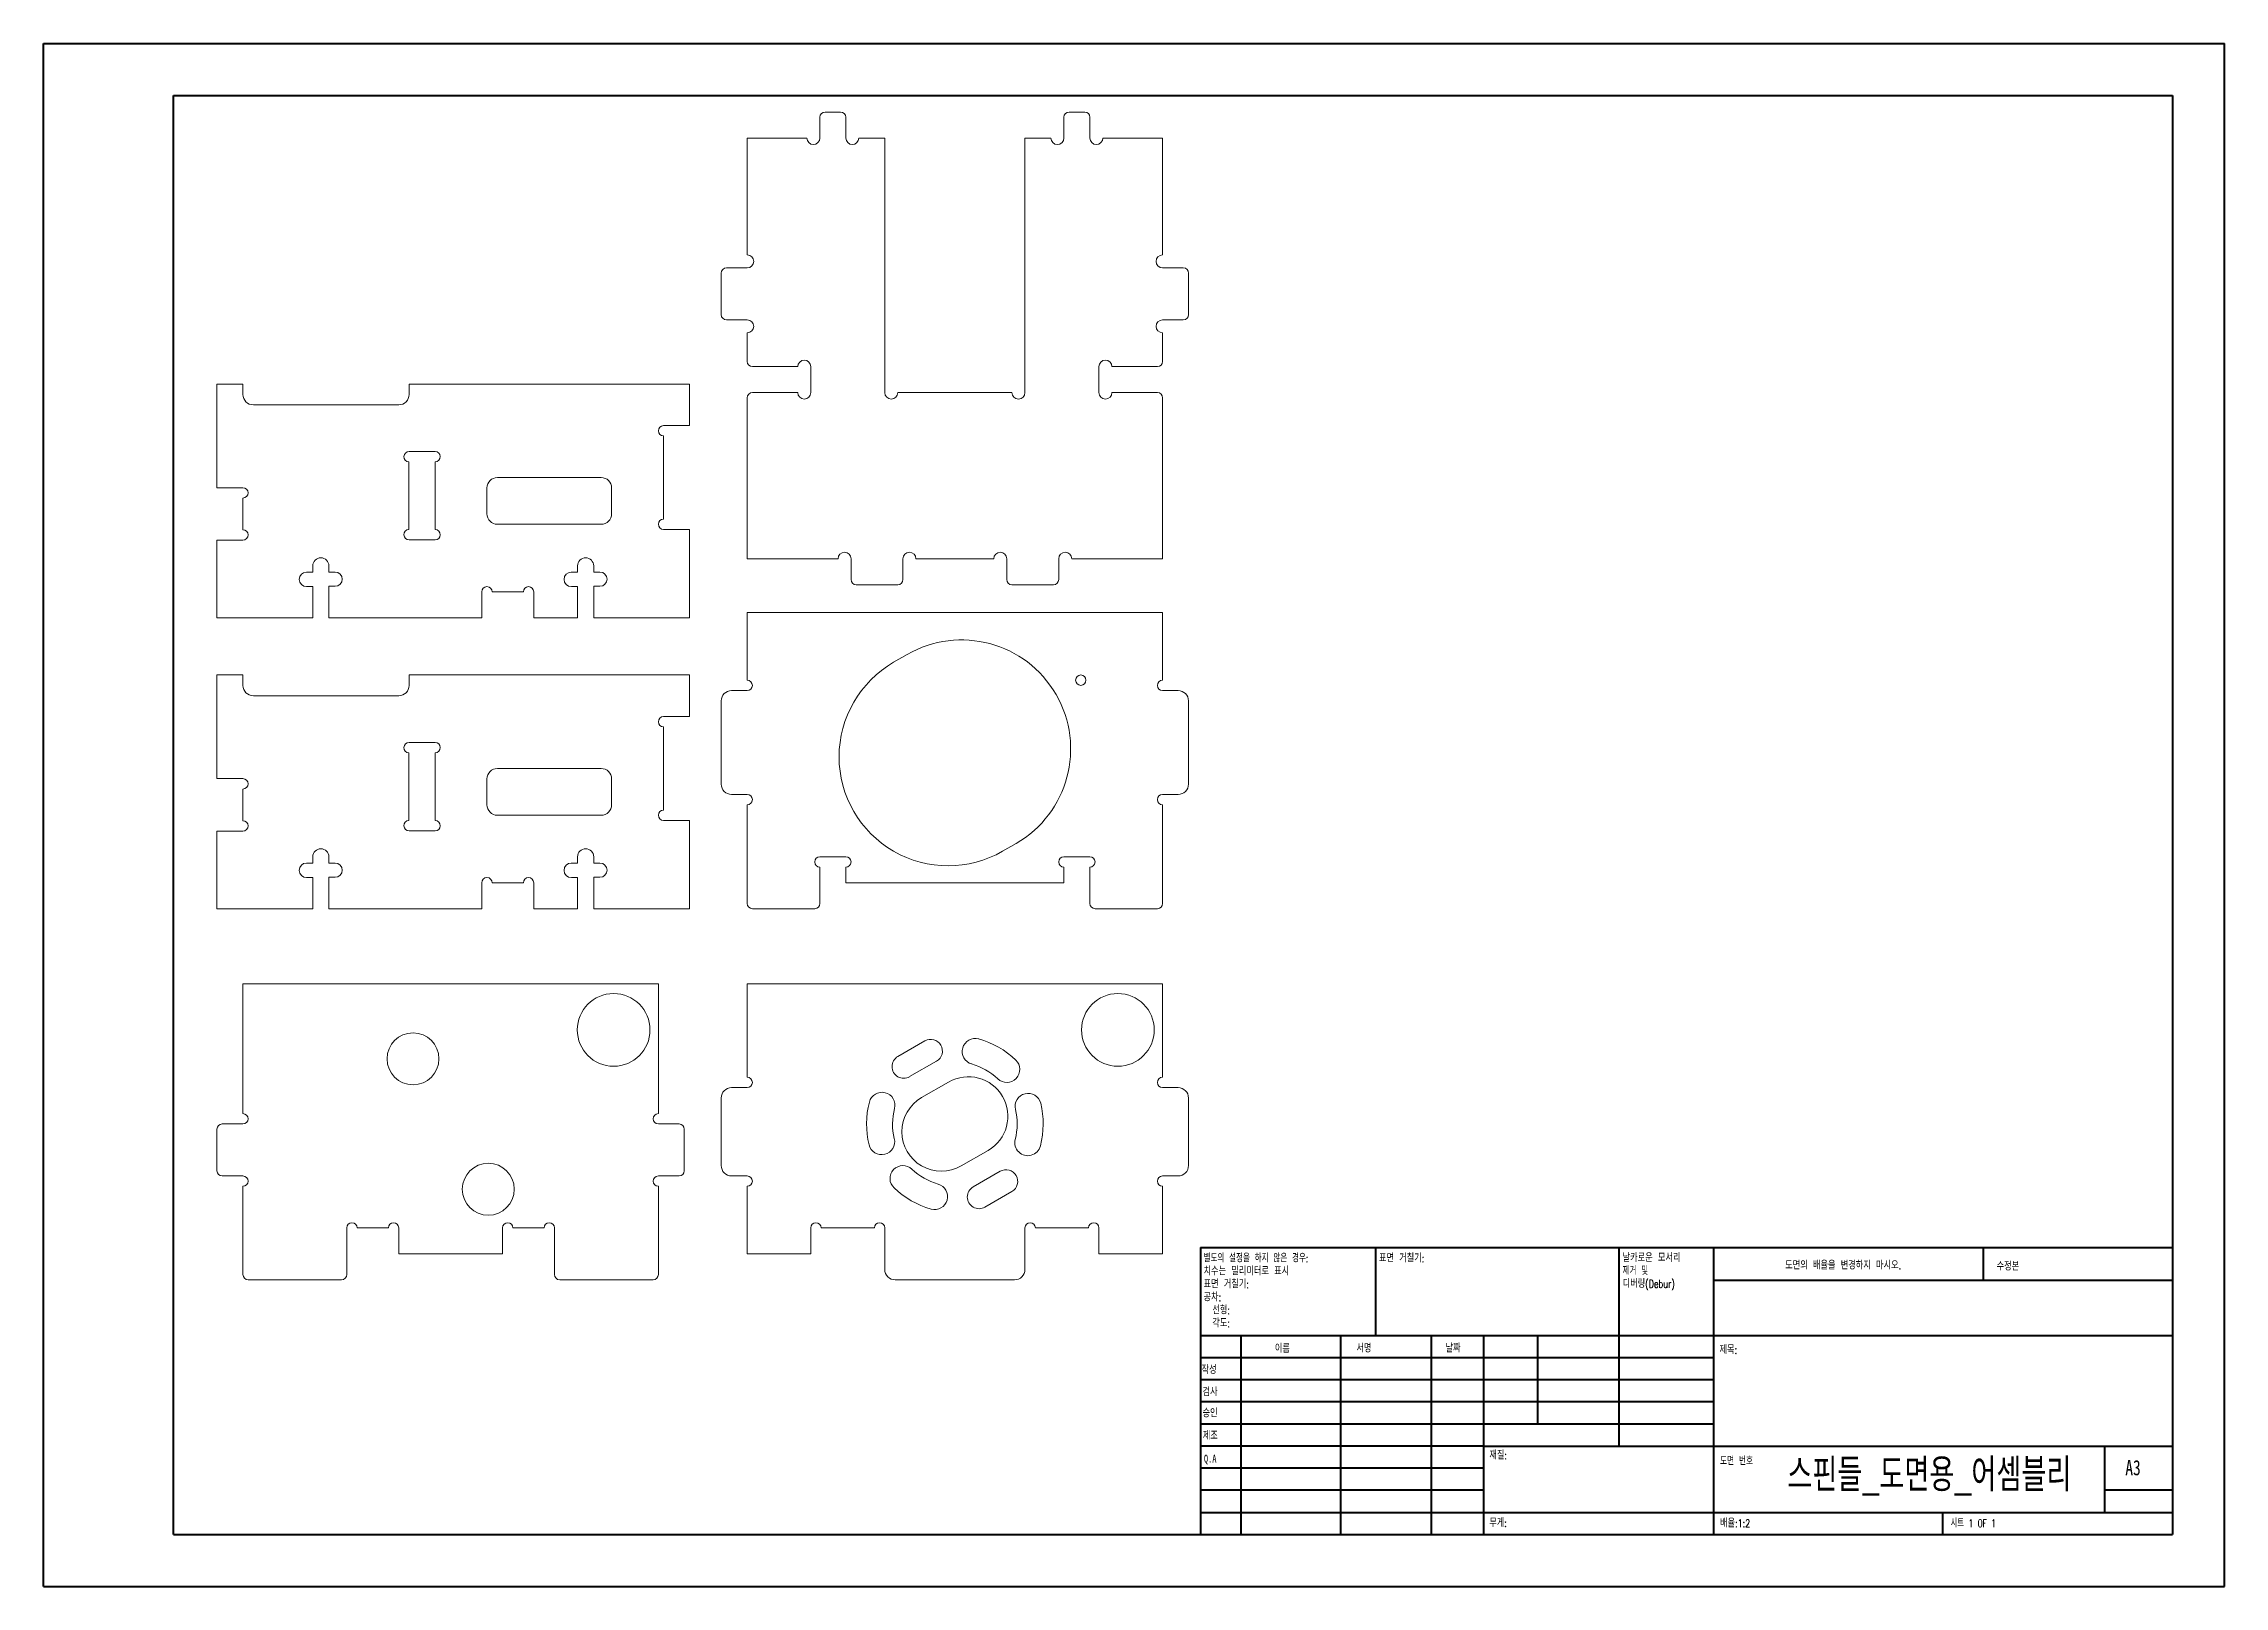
# Model space of a CAD drawing. Header units: millimetres. Extents: x 0 to 420, y 0 to 297.
import ezdxf

# ---------------------------------------------------------------- set-up
doc = ezdxf.new("R2010")
doc.units = ezdxf.units.MM
doc.styles.add('SLDTEXTSTYLE0', font='TXT', dxfattribs={"width": 0.75, "bigfont": 'bigfont'})
doc.styles.add('SLDTEXTSTYLE1', font='TXT', dxfattribs={"width": 0.75})
doc.styles.add('SLDTEXTSTYLE2', font='TXT', dxfattribs={"width": 0.666667, "bigfont": 'bigfont'})
doc.styles.add('SLDTEXTSTYLE3', font='TXT', dxfattribs={"width": 0.7, "bigfont": 'bigfont'})
doc.styles.add('SLDTEXTSTYLE4', font='TXT', dxfattribs={"width": 0.6875, "bigfont": 'bigfont'})
doc.styles.add('SLDTEXTSTYLE5', font='TXT', dxfattribs={"width": 0.691176, "bigfont": 'bigfont'})

# ---------------------------------------------------------------- blocks, each defined once
blk = doc.blocks.new('SW_NOTE_0')
at = {"color": 0, "linetype": 'Continuous', "lineweight": 0, "char_height": 1.5, "attachment_point": 1}
for s, insert, style in [('날카로운 모서리', (0, 1.93), 'SLDTEXTSTYLE0'), ('제거 및', (0, -0.57), 'SLDTEXTSTYLE4'), ('디버링(Debur)', (0, -3.07), 'SLDTEXTSTYLE0')]:
    blk.add_mtext(s, dxfattribs=dict(at, insert=insert, style=style))
blk = doc.blocks.new('SW_NOTE_1')
at = {"color": 0, "linetype": 'Continuous', "lineweight": 0, "char_height": 1.5, "attachment_point": 1}
for s, insert, style in [('별도의 설정을 하지 않은 경우:', (0, 1.93), 'SLDTEXTSTYLE5'), ('표면 거칠기:', (0, -3.07), 'SLDTEXTSTYLE0'), ('치수는 밀리미터로 표시', (0, -0.57), 'SLDTEXTSTYLE0'), ('공차:', (0, -5.57), 'SLDTEXTSTYLE0'), ('선형:', (1.69, -8.07), 'SLDTEXTSTYLE0'), ('각도:', (1.69, -10.57), 'SLDTEXTSTYLE0')]:
    blk.add_mtext(s, dxfattribs=dict(at, insert=insert, style=style))

msp = doc.modelspace()

# ---------------------------------------------------------------- linework, layer by layer
at = {"color": 7, "linetype": 'Continuous', "lineweight": 40}
for p, q in [((0.08, 0.21), (0.08, 297.21)), ((0.08, 297.21), (420.08, 297.21)), ((420.08, 0.21), (420.08, 297.21)), ((25.08, 10.21), (25.08, 287.21)), ((25.08, 287.21), (410.08, 287.21)), ((410.08, 287.21), (410.08, 10.21)), ((222.88, 65.46), (410.08, 65.46)), ((222.88, 65.46), (222.88, 10.21)), ((256.68, 48.46), (256.68, 65.46)), ((303.48, 65.46), (303.48, 27.21)), ((321.68, 65.46), (321.68, 10.21)), ((373.68, 59.09), (373.68, 65.46)), ((410.08, 59.09), (321.68, 59.09)), ((410.08, 48.46), (222.88, 48.46)), ((230.68, 48.46), (230.68, 10.21)), ((249.87, 48.46), (249.87, 10.21)), ((267.28, 48.46), (267.28, 10.21)), ((277.48, 10.21), (277.48, 48.46)), ((287.88, 31.46), (287.88, 48.46)), ((321.68, 44.21), (222.88, 44.21)), ((321.68, 39.96), (222.88, 39.96)), ((321.68, 35.71), (222.88, 35.71)), ((321.68, 31.46), (222.88, 31.46)), ((277.48, 27.21), (222.88, 27.21)), ((277.48, 27.21), (410.08, 27.21)), ((397.08, 14.46), (397.08, 27.21)), ((277.48, 22.96), (222.88, 22.96)), ((277.48, 18.71), (222.88, 18.71)), ((410.08, 18.71), (397.08, 18.71)), ((222.88, 14.46), (410.08, 14.46)), ((365.88, 10.21), (365.88, 14.46)), ((25.08, 10.21), (410.08, 10.21)), ((0.08, 0.21), (420.08, 0.21))]:
    msp.add_line(p, q, dxfattribs=at)
at = {"color": 7, "linetype": 'Continuous', "lineweight": 15}
for p, q in [((149.58, 279.04), (149.58, 283.04)), ((150.58, 284.04), (153.58, 284.04)), ((154.58, 283.04), (154.58, 279.04)), ((196.58, 279.04), (196.58, 283.04)), ((197.58, 284.04), (200.58, 284.04)), ((201.58, 283.04), (201.58, 279.04)), ((135.58, 256.54), (135.58, 279.04)), ((135.58, 279.04), (147.08, 279.04)), ((157.08, 279.04), (162.08, 279.04)), ((162.08, 279.04), (162.08, 230.04)), ((189.08, 230.04), (189.08, 279.04)), ((189.08, 279.04), (194.08, 279.04)), ((204.08, 279.04), (215.58, 279.04)), ((215.58, 279.04), (215.58, 256.54)), ((130.58, 245.04), (130.58, 253.04)), ((131.58, 254.04), (135.58, 254.04)), ((215.58, 254.04), (219.58, 254.04)), ((220.58, 253.04), (220.58, 245.04)), ((135.58, 244.04), (131.58, 244.04)), ((219.58, 244.04), (215.58, 244.04)), ((135.58, 236.04), (135.58, 241.54)), ((215.58, 241.54), (215.58, 236.04)), ((33.47, 231.68), (33.47, 211.73)), ((38.47, 231.68), (33.47, 231.68)), ((38.47, 231.68), (38.47, 229.68)), ((70.47, 229.68), (70.47, 231.68)), ((124.47, 231.68), (70.47, 231.68)), ((124.47, 223.68), (124.47, 231.68)), ((145.33, 235.04), (136.58, 235.04)), ((147.83, 230.04), (147.83, 235.04)), ((203.33, 235.04), (203.33, 230.04)), ((214.58, 235.04), (205.83, 235.04)), ((40.47, 227.68), (68.47, 227.68)), ((135.58, 198.04), (135.58, 229.04)), ((136.58, 230.04), (145.33, 230.04)), ((164.58, 230.04), (186.58, 230.04)), ((205.83, 230.04), (214.58, 230.04)), ((215.58, 229.04), (215.58, 198.04)), ((119.47, 223.68), (124.47, 223.68)), ((70.47, 218.68), (75.47, 218.68)), ((119.47, 205.68), (119.47, 221.68)), ((70.42, 216.68), (70.42, 203.68)), ((75.52, 203.68), (75.52, 216.68)), ((33.47, 211.73), (38.47, 211.73)), ((85.47, 211.68), (85.47, 206.68)), ((107.47, 213.68), (87.47, 213.68)), ((109.47, 206.68), (109.47, 211.68)), ((38.47, 209.73), (38.47, 203.63)), ((38.47, 201.63), (33.47, 201.63)), ((33.47, 201.63), (33.47, 186.68)), ((75.47, 201.68), (70.47, 201.68)), ((87.47, 204.68), (107.47, 204.68)), ((124.47, 203.68), (119.47, 203.68)), ((124.47, 186.68), (124.47, 203.68)), ((153.08, 198.04), (135.58, 198.04)), ((155.58, 194.04), (155.58, 198.04)), ((165.58, 198.04), (165.58, 194.04)), ((183.08, 198.04), (168.08, 198.04)), ((185.58, 194.04), (185.58, 198.04)), ((195.58, 198.04), (195.58, 194.04)), ((215.58, 198.04), (198.08, 198.04)), ((51.92, 195.48), (50.7, 195.48)), ((51.92, 196.68), (51.92, 195.48)), ((55.02, 195.48), (55.02, 196.68)), ((56.22, 195.48), (55.02, 195.48)), ((102.92, 195.48), (101.7, 195.48)), ((102.92, 196.68), (102.92, 195.48)), ((106.02, 195.48), (106.02, 196.68)), ((107.22, 195.48), (106.02, 195.48)), ((50.72, 192.68), (51.92, 192.68)), ((51.92, 192.68), (51.92, 186.68)), ((55.02, 186.68), (55.02, 192.74)), ((55.02, 192.74), (56.22, 192.74)), ((84.47, 191.68), (84.47, 186.68)), ((92.47, 191.68), (86.47, 191.68)), ((94.47, 186.68), (94.47, 191.68)), ((101.72, 192.68), (102.92, 192.68)), ((102.92, 192.68), (102.92, 186.68)), ((106.02, 186.68), (106.02, 192.74)), ((106.02, 192.74), (107.22, 192.74)), ((164.58, 193.04), (156.58, 193.04)), ((194.58, 193.04), (186.58, 193.04)), ((33.47, 186.68), (51.92, 186.68)), ((55.02, 186.68), (84.47, 186.68)), ((94.47, 186.68), (102.92, 186.68)), ((106.02, 186.68), (124.47, 186.68)), ((135.58, 187.67), (135.58, 174.67)), ((215.58, 187.67), (135.58, 187.67)), ((215.58, 174.67), (215.58, 187.67)), ((166.38, 179.61), (163.78, 178.11)), ((38.47, 175.67), (33.47, 175.67)), ((33.47, 175.67), (33.47, 155.72)), ((38.47, 175.67), (38.47, 173.67)), ((70.47, 173.67), (70.47, 175.67)), ((124.47, 175.67), (70.47, 175.67)), ((124.47, 167.67), (124.47, 175.67)), ((132.58, 172.67), (135.58, 172.67)), ((215.58, 172.67), (218.58, 172.67)), ((40.47, 171.67), (68.47, 171.67)), ((130.58, 154.67), (130.58, 170.67)), ((220.58, 170.67), (220.58, 154.67)), ((119.47, 167.67), (124.47, 167.67)), ((119.47, 149.67), (119.47, 165.67)), ((70.42, 160.67), (70.42, 147.67)), ((70.47, 162.67), (75.47, 162.67)), ((75.52, 147.67), (75.52, 160.67)), ((33.47, 155.72), (38.47, 155.72)), ((85.47, 155.67), (85.47, 150.67)), ((107.47, 157.67), (87.47, 157.67)), ((109.47, 150.67), (109.47, 155.67)), ((38.47, 153.72), (38.47, 147.62)), ((135.58, 152.67), (132.58, 152.67)), ((218.58, 152.67), (215.58, 152.67)), ((87.47, 148.67), (107.47, 148.67)), ((124.47, 147.67), (119.47, 147.67)), ((124.47, 130.67), (124.47, 147.67)), ((135.58, 150.67), (135.58, 131.67)), ((215.58, 131.67), (215.58, 150.67)), ((38.47, 145.62), (33.47, 145.62)), ((33.47, 145.62), (33.47, 130.67)), ((75.47, 145.67), (70.47, 145.67)), ((184.78, 141.73), (187.38, 143.23)), ((51.92, 139.47), (50.7, 139.47)), ((51.92, 140.67), (51.92, 139.47)), ((55.02, 139.47), (55.02, 140.67)), ((56.22, 139.47), (55.02, 139.47)), ((102.92, 139.47), (101.7, 139.47)), ((102.92, 140.67), (102.92, 139.47)), ((106.02, 139.47), (106.02, 140.67)), ((107.22, 139.47), (106.02, 139.47)), ((154.58, 140.67), (149.58, 140.67)), ((149.58, 138.67), (149.58, 131.67)), ((154.58, 135.67), (154.58, 138.67)), ((201.58, 140.67), (196.58, 140.67)), ((196.58, 138.67), (196.58, 135.67)), ((201.58, 131.67), (201.58, 138.67)), ((50.72, 136.67), (51.92, 136.67)), ((51.92, 136.67), (51.92, 130.67)), ((55.02, 130.67), (55.02, 136.73)), ((55.02, 136.73), (56.22, 136.73)), ((84.47, 135.67), (84.47, 130.67)), ((92.47, 135.67), (86.47, 135.67)), ((94.47, 130.67), (94.47, 135.67)), ((101.72, 136.67), (102.92, 136.67)), ((102.92, 136.67), (102.92, 130.67)), ((106.02, 130.67), (106.02, 136.73)), ((106.02, 136.73), (107.22, 136.73)), ((154.58, 135.67), (196.58, 135.67)), ((33.47, 130.67), (51.92, 130.67)), ((55.02, 130.67), (84.47, 130.67)), ((94.47, 130.67), (102.92, 130.67)), ((106.02, 130.67), (124.47, 130.67)), ((148.58, 130.67), (136.58, 130.67)), ((214.58, 130.67), (202.58, 130.67)), ((38.47, 116.23), (38.47, 91.23)), ((118.47, 116.23), (38.47, 116.23)), ((118.47, 91.23), (118.47, 116.23)), ((135.58, 116.23), (135.58, 98.23)), ((215.58, 116.23), (135.58, 116.23)), ((215.58, 98.23), (215.58, 116.23)), ((169.81, 105.23), (164.61, 102.23)), ((166.86, 98.34), (172.06, 101.34)), ((174.38, 97.31), (169.18, 94.31)), ((130.58, 94.23), (130.58, 81.23)), ((135.58, 96.23), (132.58, 96.23)), ((218.58, 96.23), (215.58, 96.23)), ((220.58, 81.23), (220.58, 94.23)), ((33.47, 88.23), (33.47, 80.23)), ((38.47, 89.23), (34.47, 89.23)), ((122.47, 89.23), (118.47, 89.23)), ((123.47, 80.23), (123.47, 88.23)), ((176.78, 81.15), (181.98, 84.15)), ((184.31, 80.12), (179.11, 77.12)), ((34.47, 79.23), (38.47, 79.23)), ((38.47, 77.23), (38.47, 60.23)), ((118.47, 79.23), (122.47, 79.23)), ((118.47, 60.23), (118.47, 77.23)), ((132.58, 79.23), (135.58, 79.23)), ((135.58, 77.23), (135.58, 64.23)), ((181.36, 73.22), (186.56, 76.22)), ((215.58, 79.23), (218.58, 79.23)), ((215.58, 64.23), (215.58, 77.23)), ((58.47, 60.23), (58.47, 69.23)), ((60.47, 69.23), (66.47, 69.23)), ((68.47, 69.23), (68.47, 64.23)), ((88.47, 64.23), (88.47, 69.23)), ((90.47, 69.23), (96.47, 69.23)), ((98.47, 69.23), (98.47, 60.23)), ((147.83, 69.23), (147.83, 64.23)), ((160.08, 69.23), (149.83, 69.23)), ((162.08, 69.23), (162.08, 61.23)), ((189.08, 61.23), (189.08, 69.23)), ((201.33, 69.23), (191.08, 69.23)), ((203.33, 64.23), (203.33, 69.23)), ((68.47, 64.23), (88.47, 64.23)), ((135.58, 64.23), (147.83, 64.23)), ((203.33, 64.23), (215.58, 64.23)), ((39.47, 59.23), (57.47, 59.23)), ((99.47, 59.23), (117.47, 59.23)), ((164.08, 59.23), (187.08, 59.23))]:
    msp.add_line(p, q, dxfattribs=at)
for centre, radius in [((199.83, 174.67), 1), ((109.86, 107.35), 7), ((206.98, 107.35), 7), ((71.22, 101.78), 5), ((85.72, 76.67), 5)]:
    msp.add_circle(centre, radius, dxfattribs=at)
for centre, radius, start, end in [((150.58, 283.04), 1, 90, 180), ((153.58, 283.04), 1, 0, 90), ((197.58, 283.04), 1, 90, 180), ((200.58, 283.04), 1, 0, 90), ((148.33, 279.04), 1.25, 180, 0), ((155.83, 279.04), 1.25, 180, 0), ((195.33, 279.04), 1.25, 180, 0), ((202.83, 279.04), 1.25, 180, 0), ((135.58, 255.29), 1.25, 270, 90), ((215.58, 255.29), 1.25, 90, 270), ((131.58, 253.04), 1, 90, 180), ((219.58, 253.04), 1, 0, 90), ((131.58, 245.04), 1, 180, 270), ((135.58, 242.79), 1.25, 270, 90), ((215.58, 242.79), 1.25, 90, 270), ((219.58, 245.04), 1, 270, 0), ((136.58, 236.04), 1, 180, 270), ((146.58, 235.04), 1.25, 0, 180), ((204.58, 235.04), 1.25, 0, 180), ((214.58, 236.04), 1, 270, 0), ((40.47, 229.68), 2, 180, 270), ((68.47, 229.68), 2, 270, 0), ((136.58, 229.04), 1, 90, 180), ((146.58, 230.04), 1.25, 180, 0), ((163.33, 230.04), 1.25, 180, 0), ((187.83, 230.04), 1.25, 180, 0), ((204.58, 230.04), 1.25, 180, 0), ((214.58, 229.04), 1, 0, 90), ((119.47, 222.68), 1, 90, 270), ((70.47, 217.68), 1, 90, 267.134), ((75.47, 217.68), 1, 272.866, 90), ((38.47, 210.73), 1, 270, 90), ((87.47, 211.68), 2, 90, 180), ((107.47, 211.68), 2, 0, 90), ((87.47, 206.68), 2, 180, 270), ((107.47, 206.68), 2, 270, 0), ((38.47, 202.63), 1, 270, 90), ((70.47, 202.68), 1, 92.866, 270), ((75.47, 202.68), 1, 270, 87.134), ((119.47, 204.68), 1, 90, 270), ((53.47, 196.68), 1.55, 0, 180), ((104.47, 196.68), 1.55, 0, 180), ((154.33, 198.04), 1.25, 0, 180), ((166.83, 198.04), 1.25, 0, 180), ((184.33, 198.04), 1.25, 0, 180), ((196.83, 198.04), 1.25, 0, 180), ((50.71, 194.08), 1.4, 90.3615, 270.3615), ((56.22, 194.11), 1.37, 270, 90), ((101.71, 194.08), 1.4, 90.3615, 270.3615), ((107.22, 194.11), 1.37, 270, 90), ((156.58, 194.04), 1, 180, 270), ((164.58, 194.04), 1, 270, 0), ((186.58, 194.04), 1, 180, 270), ((194.58, 194.04), 1, 270, 0), ((85.47, 191.68), 1, 0, 180), ((93.47, 191.68), 1, 0, 180), ((176.88, 161.42), 21, 300, 120), ((174.28, 159.92), 21, 120, 300), ((40.47, 173.67), 2, 180, 270), ((68.47, 173.67), 2, 270, 0), ((132.58, 170.67), 2, 90, 180), ((135.58, 173.67), 1, 270, 90), ((215.58, 173.67), 1, 90, 270), ((218.58, 170.67), 2, 0, 90), ((119.47, 166.67), 1, 90, 270), ((70.47, 161.67), 1, 90, 267.134), ((75.47, 161.67), 1, 272.866, 90), ((38.47, 154.72), 1, 270, 90), ((87.47, 155.67), 2, 90, 180), ((107.47, 155.67), 2, 0, 90), ((132.58, 154.67), 2, 180, 270), ((135.58, 151.67), 1, 270, 90), ((215.58, 151.67), 1, 90, 270), ((218.58, 154.67), 2, 270, 0), ((38.47, 146.62), 1, 270, 90), ((70.47, 146.67), 1, 92.866, 270), ((75.47, 146.67), 1, 270, 87.134), ((87.47, 150.67), 2, 180, 270), ((107.47, 150.67), 2, 270, 0), ((119.47, 148.67), 1, 90, 270), ((50.71, 138.07), 1.4, 90.3615, 270.3615), ((53.47, 140.67), 1.55, 0, 180), ((56.22, 138.1), 1.37, 270, 90), ((101.71, 138.07), 1.4, 90.3615, 270.3615), ((104.47, 140.67), 1.55, 0, 180), ((107.22, 138.1), 1.37, 270, 90), ((149.58, 139.67), 1, 90, 270), ((154.58, 139.67), 1, 270, 90), ((196.58, 139.67), 1, 90, 270), ((201.58, 139.67), 1, 270, 90), ((85.47, 135.67), 1, 0, 180), ((93.47, 135.67), 1, 0, 180), ((136.58, 131.67), 1, 180, 270), ((148.58, 131.67), 1, 270, 0), ((202.58, 131.67), 1, 180, 270), ((214.58, 131.67), 1, 270, 0), ((170.93, 103.28), 2.25, 300, 120), ((179.49, 103.19), 2.5, 74.3674, 254.3674), ((175.58, 89.23), 17, 46.4315, 74.3674), ((165.73, 100.28), 2.25, 120, 300), ((185.58, 99.73), 2.5, 226.4315, 46.4315), ((135.58, 97.23), 1, 270, 90), ((178.18, 90.73), 7.6, 300, 120), ((175.58, 89.23), 12, 46.4315, 74.3674), ((215.58, 97.23), 1, 90, 270), ((132.58, 94.23), 2, 90, 180), ((175.58, 89.23), 17, 165.6326, 193.5685), ((161.54, 92.83), 2.5, 345.6326, 165.6326), ((172.98, 87.73), 7.6, 120, 300), ((189.68, 92.63), 2.5, 13.5685, 193.5685), ((175.58, 89.23), 17, 345.6326, 13.5685), ((218.58, 94.23), 2, 0, 90), ((34.47, 88.23), 1, 90, 180), ((38.47, 90.23), 1, 270, 90), ((118.47, 90.23), 1, 90, 270), ((122.47, 88.23), 1, 0, 90), ((175.58, 89.23), 12, 165.6326, 193.5685), ((175.58, 89.23), 12, 345.6326, 13.5685), ((161.49, 85.83), 2.5, 193.5685, 13.5685), ((189.63, 85.63), 2.5, 165.6326, 345.6326), ((34.47, 80.23), 1, 180, 270), ((122.47, 80.23), 1, 270, 0), ((132.58, 81.23), 2, 180, 270), ((165.59, 78.72), 2.5, 46.4315, 226.4315), ((175.58, 89.23), 12, 226.4315, 254.3674), ((185.43, 78.17), 2.25, 300, 120), ((218.58, 81.23), 2, 270, 0), ((38.47, 78.23), 1, 270, 90), ((118.47, 78.23), 1, 90, 270), ((135.58, 78.23), 1, 270, 90), ((175.58, 89.23), 17, 226.4315, 254.3674), ((171.68, 75.26), 2.5, 254.3674, 74.3674), ((180.23, 75.17), 2.25, 120, 300), ((215.58, 78.23), 1, 90, 270), ((59.47, 69.23), 1, 0, 180), ((67.47, 69.23), 1, 0, 180), ((89.47, 69.23), 1, 0, 180), ((97.47, 69.23), 1, 0, 180), ((148.83, 69.23), 1, 0, 180), ((161.08, 69.23), 1, 0, 180), ((190.08, 69.23), 1, 0, 180), ((202.33, 69.23), 1, 0, 180), ((39.47, 60.23), 1, 180, 270), ((57.47, 60.23), 1, 270, 0), ((99.47, 60.23), 1, 180, 270), ((117.47, 60.23), 1, 270, 0), ((164.08, 61.23), 2, 180, 270), ((187.08, 61.23), 2, 270, 0)]:
    msp.add_arc(centre, radius, start, end, dxfattribs=at)

# ---------------------------------------------------------------- block references
at = {"color": 7, "linetype": 'Continuous', "lineweight": 0}
for name, p in [('SW_NOTE_1', (223.47, 62.2)), ('SW_NOTE_0', (304.19, 62.28))]:
    msp.add_blockref(name, p, dxfattribs=at)

# ---------------------------------------------------------------- texts
for s, insert, char_height, attachment_point, style in [('표면 거칠기:', (257.25, 64.13), 1.5, 1, 'SLDTEXTSTYLE0'), ('도면의 배율을 변경하지 마시오.', (335.49, 62.75), 1.5, 1, 'SLDTEXTSTYLE0'), ('수정본', (376.21, 62.55), 1.5, 1, 'SLDTEXTSTYLE0'), ('이름', (237.2, 46.72), 1.5, 1, 'SLDTEXTSTYLE0'), ('서명', (252.91, 46.78), 1.5, 1, 'SLDTEXTSTYLE0'), ('날짜', (270.09, 46.79), 1.5, 1, 'SLDTEXTSTYLE0'), ('제목:', (322.84, 46.49), 1.5, 1, 'SLDTEXTSTYLE0'), ('작성', (223.09, 42.64), 1.5, 1, 'SLDTEXTSTYLE0'), ('검사', (223.29, 38.37), 1.5, 1, 'SLDTEXTSTYLE0'), ('승인', (223.28, 34.28), 1.5, 1, 'SLDTEXTSTYLE0'), ('제조', (223.33, 29.95), 1.5, 1, 'SLDTEXTSTYLE0'), ('Q.A', (223.55, 25.56), 1.5, 1, 'SLDTEXTSTYLE1'), ('재질:', (278.52, 26.2), 1.5, 1, 'SLDTEXTSTYLE0'), ('도면 번호', (322.95, 25.08), 1.5, 1, 'SLDTEXTSTYLE3'), ('스핀들_도면용_어셈블리', (363.26, 24.85), 6.35, 2, 'SLDTEXTSTYLE0'), ('A3', (401, 24.52), 2.91, 1, 'SLDTEXTSTYLE1'), ('무게:', (278.5, 13.16), 1.499, 1, 'SLDTEXTSTYLE0'), ('배율:1:2', (322.95, 13.11), 1.5, 1, 'SLDTEXTSTYLE0'), ('시트 1 OF 1', (367.36, 13.11), 1.5, 1, 'SLDTEXTSTYLE2')]:
    msp.add_mtext(s, dxfattribs=dict(at, insert=insert, char_height=char_height, attachment_point=attachment_point, style=style))

doc.saveas('drawing.dxf')
